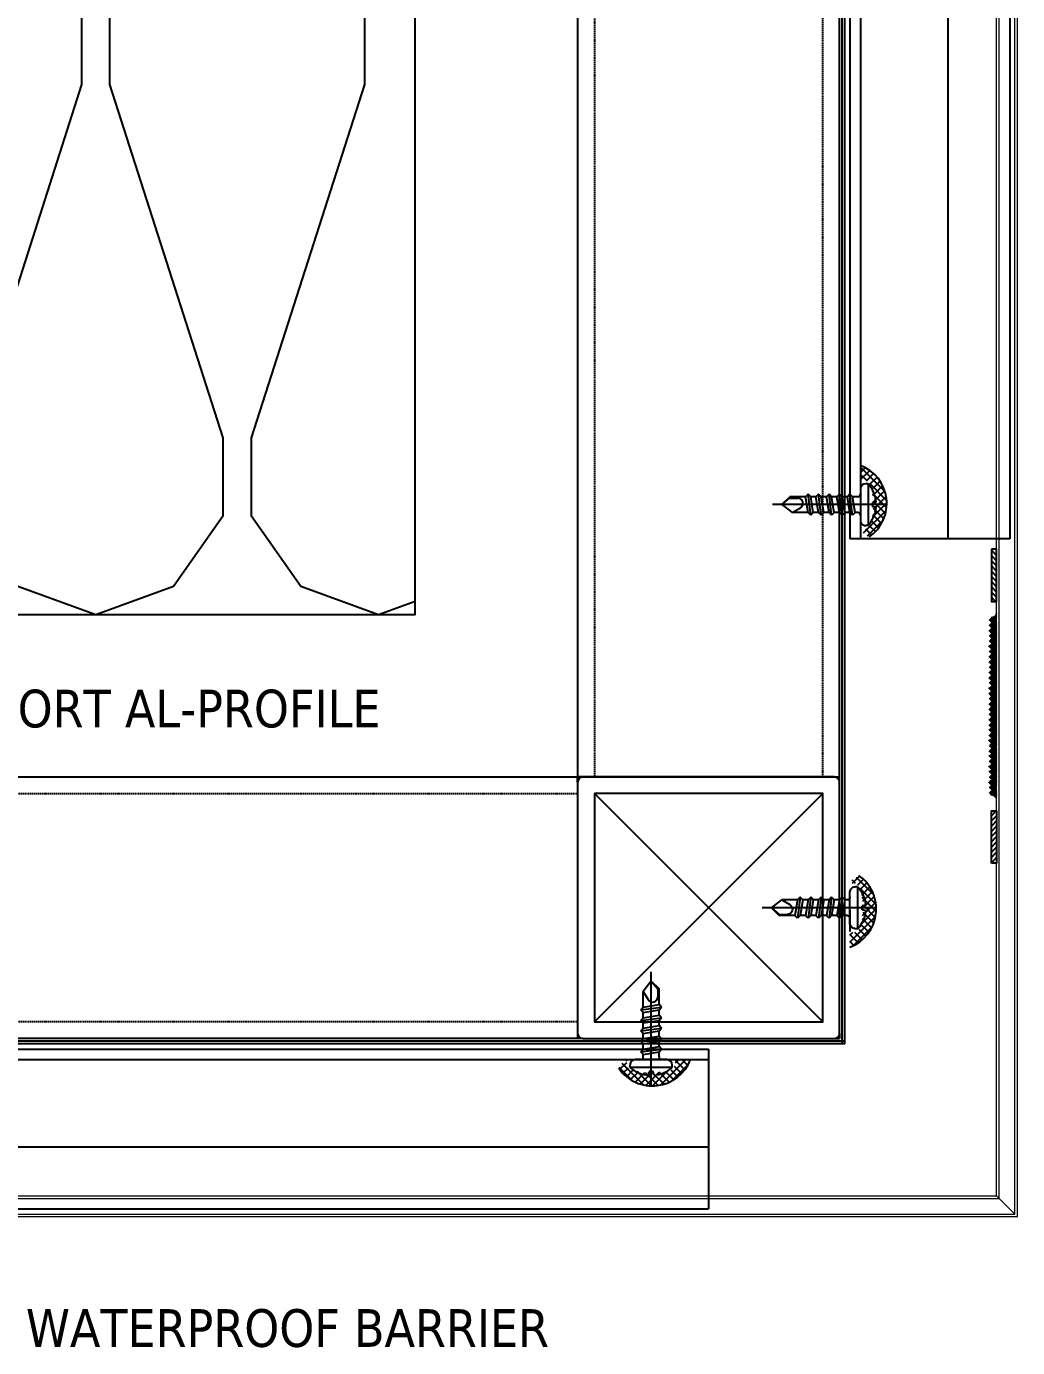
# Model space of a CAD drawing. Header units: millimetres. Extents: x 7297 to 60227, y -7497 to 19324.
# Drawn here: x 11472.7 to 11662, y 2961.6 to 3214 of the extents above; entities that cross this region are included whole.
import ezdxf

# ---------------------------------------------------------------- set-up
doc = ezdxf.new("R2010")
doc.units = ezdxf.units.MM
doc.linetypes.add('HIDDEN', pattern=[0.375, 0.25, -0.125])
for name, color, linetype in [('NS_AL_MOLD', 7, 'Continuous'), ('NS_CAULKING', 8, 'Continuous'), ('NS_COL_L-GREY', 8, 'Continuous'), ('NS_COL_WHITE', 7, 'Continuous'), ('NS_FRAME', 253, 'Continuous'), ('NS_GASKET_3M', 150, 'Continuous'), ('NS_INSUL', 8, 'Continuous'), ('NS_PIPE_FRAME', 2, 'Continuous'), ('NS_RIVET_SCREW', 1, 'Continuous'), ('NS_TEXT', 2, 'Continuous'), ('NS_WATERPROOF', 150, 'Continuous')]:
    doc.layers.add(name, color=color, linetype=linetype)
doc.layers.add('NS_AL_PANEL', color=32, linetype='Continuous', lineweight=9)

# ---------------------------------------------------------------- blocks, each defined once
blk = doc.blocks.new('n-mid-bar')
blk.add_line((889.29, 1849.78), (885.29, 1849.78))
blk = doc.blocks.new('피스')
for p, q in [((-0.5, 2.98), (-0.4, 2.3)), ((0, 4.99), (0, -16.77)), ((0.5, 2.98), (0.4, 2.3)), ((-4, 1.5), (-4, 1)), ((-4, 1.5), (4, 1.5)), ((-3, 0), (3, 0)), ((-0.4, 2.3), (0.4, 2.3)), ((4, 1.5), (4, 1)), ((2, -1.5), (-2, -2)), ((-1.5, -1.5), (-2, -2)), ((-2, -2), (-1.5, -2.5)), ((-1.5, -0.5), (-1.5, -1.5)), ((1.5, -1), (-1.5, -1.5)), ((1.5, -2), (-1.5, -2.5)), ((-1.5, -2.5), (-1.5, -3.5)), ((1.5, -0.5), (1.5, -1)), ((1.5, -1), (2, -1.5)), ((2, -1.5), (1.5, -2)), ((1.5, -2), (1.5, -3)), ((-1.5, -3.5), (-2, -4)), ((2, -3.5), (-2, -4)), ((-2, -4), (-1.5, -4.5)), ((1.5, -3), (-1.5, -3.5)), ((1.5, -4), (-1.5, -4.5)), ((-1.5, -4.5), (-1.5, -5.5)), ((1.5, -5), (-1.5, -5.5)), ((1.5, -3), (2, -3.5)), ((2, -3.5), (1.5, -4)), ((1.5, -4), (1.5, -5)), ((1.5, -5), (2, -5.5)), ((-1.5, -5.5), (-2, -6)), ((2, -5.5), (-2, -6)), ((-2, -6), (-1.5, -6.5)), ((-1.5, -7.5), (-2, -8)), ((2, -7.5), (-2, -8)), ((1.5, -6), (-1.5, -6.5)), ((-1.5, -6.5), (-1.5, -7.5)), ((1.5, -7), (-1.5, -7.5)), ((2, -5.5), (1.5, -6)), ((1.5, -6), (1.5, -7)), ((1.5, -7), (2, -7.5)), ((2, -7.5), (1.5, -8)), ((-2, -8), (-1.5, -8.5)), ((-1.5, -9.5), (-2, -10)), ((2, -9.5), (-2, -10)), ((-2, -10), (-1.5, -10.5)), ((1.5, -8), (-1.5, -8.5)), ((-1.5, -8.5), (-1.5, -9.5)), ((1.5, -9), (-1.5, -9.5)), ((1.5, -10), (-1.5, -10.5)), ((1.5, -8), (1.5, -9)), ((1.5, -9), (2, -9.5)), ((2, -9.5), (1.5, -10)), ((1.5, -10), (1.5, -13.03)), ((-1.5, -10.5), (-1.5, -13.5)), ((-1.27, -13.54), (-1.27, -11.97)), ((1.5, -13.03), (0.6, -11.47)), ((0, -15), (-1.5, -13.5)), ((0, -15), (-1.27, -13.54)), ((0, -15), (1.5, -13.03))]:
    blk.add_line(p, q)
for centre, radius, start, end in [((0, -3.08), 6.08, 94.7146, 131.1121), ((0, -3.08), 6.08, 48.8879, 85.2854), ((-3, 1), 1, 180, 270), ((-2, -0.5), 0.5, 0, 90), ((2, -0.5), 0.5, 90, 180), ((3, 1), 1, 270, 0), ((-0.27, -11.97), 1, 30.0863, 180)]:
    blk.add_arc(centre, radius, start, end)
blk = doc.blocks.new('N-SCREW')
blk.add_blockref('피스', (17.25, -1.03))
blk = doc.blocks.new('*U98')
for p, q in [((1, 50), (0, 50)), ((0, 49), (0, 50)), ((0, 49), (0, 1)), ((49, 50), (1, 50)), ((49, 50), (50, 50)), ((50, 49), (50, 50)), ((50, 1), (50, 49)), ((3.2, 3.2), (46.8, 46.8)), ((46.8, 3.2), (3.2, 46.8)), ((0, 1), (0, 0)), ((1, 0), (0, 0)), ((50, 1), (50, 0)), ((1, 0), (49, 0)), ((49, 0), (50, 0))]:
    blk.add_line(p, q)
blk.add_lwpolyline([(3.2, 46.8), (3.2, 3.2), (46.8, 3.2), (46.8, 46.8)], close=True)
for centre, start, end in [((1, 49), 90, 180), ((49, 49), 0, 90), ((1, 1), 180, 270), ((49, 1), 270, 0)]:
    blk.add_arc(centre, 1, start, end)
blk = doc.blocks.new('*U181')
blk.add_lwpolyline([(0, 0), (50, 0), (50, 490.88), (0, 490.88)], close=True)
at = {"linetype": 'HIDDEN'}
blk.add_lwpolyline([(3.2, 0), (46.8, 0), (46.8, 490.88), (3.2, 490.88)], close=True, dxfattribs=at)
blk = doc.blocks.new('*U182')
blk.add_lwpolyline([(0, 0), (50, 0), (50, 381.25), (0, 381.25)], close=True)
at = {"linetype": 'HIDDEN'}
blk.add_lwpolyline([(3.2, 0), (46.8, 0), (46.8, 381.25), (3.2, 381.25)], close=True, dxfattribs=at)

msp = doc.modelspace()

# ---------------------------------------------------------------- hatches: boundary and pattern name
at = {"layer": 'NS_CAULKING'}
h = msp.add_hatch(dxfattribs=at)
h.set_pattern_fill('ANSI37', color=256, scale=0.3, style=0, pattern_type=2)
h.set_pattern_definition([(45, (-749956.0974, -86006.9889), (-0.6735192091, 0.6735192091), []), (135, (-749956.0974, -86006.9889), (-0.6735192091, -0.6735192091), [])])
h.paths.add_polyline_path([(11633.64, 3116.43), (11631.98, 3117.68), (11631.98, 3117.94), (11632.61, 3117.94), (11632.63, 3117.94), (11632.66, 3117.94), (11632.69, 3117.94), (11632.72, 3117.95), (11632.75, 3117.95), (11632.78, 3117.95), (11632.81, 3117.95), (11632.84, 3117.96), (11632.87, 3117.96), (11632.9, 3117.97), (11632.93, 3117.98), (11632.97, 3117.98), (11633, 3117.99), (11633.03, 3118), (11633.06, 3118.01), (11633.09, 3118.02), (11633.12, 3118.03), (11633.15, 3118.04), (11633.18, 3118.05), (11633.21, 3118.07), (11633.24, 3118.08), (11633.27, 3118.1), (11633.3, 3118.11), (11633.32, 3118.13), (11633.35, 3118.14), (11633.38, 3118.16), (11633.41, 3118.18), (11633.44, 3118.2), (11633.46, 3118.22), (11633.49, 3118.24), (11633.51, 3118.26), (11633.54, 3118.28), (11633.56, 3118.3), (11633.59, 3118.33), (11633.61, 3118.35), (11633.64, 3118.37), (11633.66, 3118.4), (11633.68, 3118.42), (11633.7, 3118.45), (11633.72, 3118.48), (11633.74, 3118.5), (11633.76, 3118.53), (11633.78, 3118.56), (11633.8, 3118.58), (11633.81, 3118.61), (11633.83, 3118.64), (11633.84, 3118.67), (11633.86, 3118.7), (11633.87, 3118.73), (11633.89, 3118.75), (11633.9, 3118.78), (11633.91, 3118.81), (11633.92, 3118.84), (11633.93, 3118.87), (11633.94, 3118.9), (11633.95, 3118.93), (11633.96, 3118.96), (11633.97, 3118.99), (11633.97, 3119.02), (11633.98, 3119.05), (11633.99, 3119.08), (11633.99, 3119.11), (11633.99, 3119.14), (11634, 3119.16), (11634.11, 3119.58), (11634.21, 3120), (11634.25, 3120.22), (11634.29, 3120.43), (11634.33, 3120.65), (11634.36, 3120.86), (11634.39, 3121.08), (11634.41, 3121.3), (11634.44, 3121.51), (11634.45, 3121.73), (11634.47, 3121.95), (11634.48, 3122.17), (11634.48, 3122.39), (11634.48, 3122.61), (11634.48, 3122.83), (11634.48, 3123.05), (11634.47, 3123.27), (11634.45, 3123.49), (11634.44, 3123.71), (11634.41, 3123.92), (11634.39, 3124.14), (11634.36, 3124.36), (11634.33, 3124.57), (11634.29, 3124.79), (11634.25, 3125), (11634.21, 3125.22), (11634.11, 3125.64), (11634, 3126.06), (11633.99, 3126.08), (11633.99, 3126.11), (11633.99, 3126.14), (11633.98, 3126.17), (11633.97, 3126.2), (11633.97, 3126.23), (11633.96, 3126.25), (11633.95, 3126.28), (11633.94, 3126.31), (11633.94, 3126.34), (11633.93, 3126.37), (11633.92, 3126.4), (11633.9, 3126.43), (11633.89, 3126.45), (11633.88, 3126.48), (11633.87, 3126.51), (11633.85, 3126.54), (11633.84, 3126.57), (11633.82, 3126.59), (11633.81, 3126.62), (11633.79, 3126.65), (11633.77, 3126.67), (11633.75, 3126.7), (11633.74, 3126.73), (11633.72, 3126.75), (11633.7, 3126.78), (11633.68, 3126.8), (11633.65, 3126.82), (11633.63, 3126.85), (11633.61, 3126.87), (11633.59, 3126.89), (11633.56, 3126.92), (11633.54, 3126.94), (11633.52, 3126.96), (11633.49, 3126.98), (11633.47, 3127), (11633.44, 3127.02), (11633.41, 3127.04), (11633.39, 3127.05), (11633.36, 3127.07), (11633.33, 3127.09), (11633.31, 3127.1), (11633.28, 3127.12), (11633.25, 3127.13), (11633.22, 3127.15), (11633.19, 3127.16), (11633.16, 3127.17), (11633.13, 3127.18), (11633.11, 3127.19), (11633.08, 3127.2), (11633.05, 3127.21), (11633.02, 3127.22), (11632.99, 3127.23), (11632.96, 3127.24), (11632.93, 3127.25), (11632.9, 3127.25), (11632.87, 3127.26), (11632.84, 3127.26), (11632.81, 3127.27), (11632.78, 3127.27), (11632.76, 3127.27), (11632.73, 3127.27), (11632.7, 3127.28), (11632.67, 3127.28), (11631.98, 3127.28), (11631.98, 3130.12), (11632.21, 3130.03), (11632.45, 3129.93), (11632.68, 3129.82), (11632.91, 3129.7), (11633.14, 3129.57), (11633.36, 3129.43), (11633.58, 3129.29), (11633.8, 3129.14), (11634.01, 3128.98), (11634.22, 3128.81), (11634.42, 3128.63), (11634.62, 3128.45), (11634.81, 3128.26), (11634.99, 3128.06), (11635.17, 3127.85), (11635.34, 3127.64), (11635.51, 3127.43), (11635.66, 3127.2), (11635.81, 3126.98), (11635.95, 3126.75), (11636.08, 3126.51), (11636.2, 3126.27), (11636.32, 3126.03), (11636.42, 3125.78), (11636.52, 3125.54), (11636.6, 3125.29), (11636.68, 3125.04), (11636.75, 3124.79), (11636.81, 3124.53), (11636.86, 3124.28), (11636.91, 3124.03), (11636.94, 3123.78), (11636.97, 3123.53), (11636.99, 3123.28), (11637, 3123.02), (11637, 3122.76), (11636.99, 3122.5), (11636.98, 3122.24), (11636.95, 3121.97), (11636.92, 3121.71), (11636.87, 3121.45), (11636.82, 3121.19), (11636.76, 3120.92), (11636.69, 3120.66), (11636.61, 3120.41), (11636.52, 3120.15), (11636.42, 3119.9), (11636.32, 3119.65), (11636.2, 3119.4), (11636.08, 3119.16), (11635.95, 3118.93), (11635.81, 3118.69), (11635.66, 3118.47), (11635.5, 3118.25), (11635.34, 3118.04), (11635.17, 3117.83), (11635, 3117.63), (11634.82, 3117.43), (11634.64, 3117.25), (11634.45, 3117.07), (11634.25, 3116.9), (11634.05, 3116.74), (11633.85, 3116.58)], flags=0)
h = msp.add_hatch(dxfattribs=at)
h.set_pattern_fill('ANSI37', color=256, scale=0.3, angle=90, style=0, pattern_type=2)
h.set_pattern_definition([(135, (97970.4773, -747617.5915), (-0.6735192091, -0.6735192091), []), (225, (97970.4773, -747617.5915), (0.6735192091, -0.6735192091), [])])
h.paths.add_polyline_path([(11631.64, 3051.79), (11629.98, 3050.54), (11629.98, 3050.28), (11630.61, 3050.28), (11630.63, 3050.28), (11630.66, 3050.28), (11630.69, 3050.28), (11630.72, 3050.27), (11630.75, 3050.27), (11630.78, 3050.27), (11630.81, 3050.27), (11630.84, 3050.26), (11630.87, 3050.26), (11630.9, 3050.25), (11630.93, 3050.24), (11630.97, 3050.24), (11631, 3050.23), (11631.03, 3050.22), (11631.06, 3050.21), (11631.09, 3050.2), (11631.12, 3050.19), (11631.15, 3050.18), (11631.18, 3050.17), (11631.21, 3050.15), (11631.24, 3050.14), (11631.27, 3050.12), (11631.3, 3050.11), (11631.32, 3050.09), (11631.35, 3050.08), (11631.38, 3050.06), (11631.41, 3050.04), (11631.44, 3050.02), (11631.46, 3050), (11631.49, 3049.98), (11631.51, 3049.96), (11631.54, 3049.94), (11631.56, 3049.92), (11631.59, 3049.89), (11631.61, 3049.87), (11631.64, 3049.84), (11631.66, 3049.82), (11631.68, 3049.8), (11631.7, 3049.77), (11631.72, 3049.74), (11631.74, 3049.72), (11631.76, 3049.69), (11631.78, 3049.66), (11631.8, 3049.64), (11631.81, 3049.61), (11631.83, 3049.58), (11631.84, 3049.55), (11631.86, 3049.52), (11631.87, 3049.49), (11631.89, 3049.47), (11631.9, 3049.44), (11631.91, 3049.41), (11631.92, 3049.38), (11631.93, 3049.35), (11631.94, 3049.32), (11631.95, 3049.29), (11631.96, 3049.26), (11631.97, 3049.23), (11631.97, 3049.2), (11631.98, 3049.17), (11631.99, 3049.14), (11631.99, 3049.11), (11631.99, 3049.08), (11632, 3049.06), (11632.11, 3048.64), (11632.21, 3048.22), (11632.25, 3048), (11632.29, 3047.79), (11632.33, 3047.57), (11632.36, 3047.36), (11632.39, 3047.14), (11632.41, 3046.92), (11632.44, 3046.71), (11632.45, 3046.49), (11632.47, 3046.27), (11632.48, 3046.05), (11632.48, 3045.83), (11632.48, 3045.61), (11632.48, 3045.39), (11632.48, 3045.17), (11632.47, 3044.95), (11632.45, 3044.73), (11632.44, 3044.51), (11632.41, 3044.3), (11632.39, 3044.08), (11632.36, 3043.86), (11632.33, 3043.65), (11632.29, 3043.43), (11632.25, 3043.22), (11632.21, 3043), (11632.11, 3042.58), (11632, 3042.16), (11631.99, 3042.14), (11631.99, 3042.11), (11631.99, 3042.08), (11631.98, 3042.05), (11631.97, 3042.02), (11631.97, 3041.99), (11631.96, 3041.97), (11631.95, 3041.94), (11631.94, 3041.91), (11631.94, 3041.88), (11631.93, 3041.85), (11631.92, 3041.82), (11631.9, 3041.79), (11631.89, 3041.77), (11631.88, 3041.74), (11631.87, 3041.71), (11631.85, 3041.68), (11631.84, 3041.65), (11631.82, 3041.63), (11631.81, 3041.6), (11631.79, 3041.57), (11631.77, 3041.55), (11631.75, 3041.52), (11631.74, 3041.49), (11631.72, 3041.47), (11631.7, 3041.44), (11631.68, 3041.42), (11631.65, 3041.4), (11631.63, 3041.37), (11631.61, 3041.35), (11631.59, 3041.33), (11631.56, 3041.3), (11631.54, 3041.28), (11631.52, 3041.26), (11631.49, 3041.24), (11631.47, 3041.22), (11631.44, 3041.2), (11631.41, 3041.18), (11631.39, 3041.17), (11631.36, 3041.15), (11631.33, 3041.13), (11631.31, 3041.12), (11631.28, 3041.1), (11631.25, 3041.09), (11631.22, 3041.07), (11631.19, 3041.06), (11631.16, 3041.05), (11631.13, 3041.04), (11631.11, 3041.03), (11631.08, 3041.02), (11631.05, 3041.01), (11631.02, 3041), (11630.99, 3040.99), (11630.96, 3040.98), (11630.93, 3040.97), (11630.9, 3040.97), (11630.87, 3040.96), (11630.84, 3040.96), (11630.81, 3040.95), (11630.78, 3040.95), (11630.76, 3040.95), (11630.73, 3040.95), (11630.7, 3040.94), (11630.67, 3040.94), (11629.98, 3040.94), (11629.98, 3038.1), (11630.21, 3038.19), (11630.45, 3038.29), (11630.68, 3038.4), (11630.91, 3038.52), (11631.14, 3038.65), (11631.36, 3038.79), (11631.58, 3038.93), (11631.8, 3039.08), (11632.01, 3039.24), (11632.22, 3039.41), (11632.42, 3039.59), (11632.62, 3039.77), (11632.81, 3039.96), (11632.99, 3040.16), (11633.17, 3040.37), (11633.34, 3040.58), (11633.51, 3040.79), (11633.66, 3041.02), (11633.81, 3041.24), (11633.95, 3041.47), (11634.08, 3041.71), (11634.2, 3041.95), (11634.32, 3042.19), (11634.42, 3042.44), (11634.52, 3042.68), (11634.6, 3042.93), (11634.68, 3043.18), (11634.75, 3043.43), (11634.81, 3043.69), (11634.86, 3043.94), (11634.91, 3044.19), (11634.94, 3044.44), (11634.97, 3044.69), (11634.99, 3044.94), (11635, 3045.2), (11635, 3045.46), (11634.99, 3045.72), (11634.98, 3045.98), (11634.95, 3046.25), (11634.92, 3046.51), (11634.87, 3046.77), (11634.82, 3047.03), (11634.76, 3047.3), (11634.69, 3047.56), (11634.61, 3047.81), (11634.52, 3048.07), (11634.42, 3048.32), (11634.32, 3048.57), (11634.2, 3048.82), (11634.08, 3049.06), (11633.95, 3049.29), (11633.81, 3049.53), (11633.66, 3049.75), (11633.5, 3049.97), (11633.34, 3050.18), (11633.17, 3050.39), (11633, 3050.59), (11632.82, 3050.78), (11632.64, 3050.97), (11632.45, 3051.15), (11632.25, 3051.32), (11632.05, 3051.48), (11631.85, 3051.64)], flags=0)
h = msp.add_hatch(dxfattribs=at)
h.set_pattern_fill('ANSI37', color=256, scale=0.3, angle=90, style=0, pattern_type=2)
h.set_pattern_definition([(135, (100632.1146, -747619.5915), (-0.6735192091, -0.6735192091), []), (225, (100632.1146, -747619.5915), (0.6735192091, -0.6735192091), [])])
h.paths.add_polyline_path([(11585.84, 3014.94), (11587.09, 3016.61), (11587.35, 3016.61), (11587.35, 3015.98), (11587.35, 3015.95), (11587.35, 3015.93), (11587.35, 3015.9), (11587.35, 3015.87), (11587.35, 3015.84), (11587.36, 3015.81), (11587.36, 3015.78), (11587.36, 3015.75), (11587.37, 3015.72), (11587.37, 3015.68), (11587.38, 3015.65), (11587.39, 3015.62), (11587.4, 3015.59), (11587.41, 3015.56), (11587.41, 3015.53), (11587.42, 3015.5), (11587.44, 3015.47), (11587.45, 3015.44), (11587.46, 3015.41), (11587.47, 3015.38), (11587.49, 3015.35), (11587.5, 3015.32), (11587.52, 3015.29), (11587.53, 3015.27), (11587.55, 3015.24), (11587.57, 3015.21), (11587.59, 3015.18), (11587.61, 3015.15), (11587.63, 3015.13), (11587.65, 3015.1), (11587.67, 3015.07), (11587.69, 3015.05), (11587.71, 3015.02), (11587.73, 3015), (11587.76, 3014.98), (11587.78, 3014.95), (11587.81, 3014.93), (11587.83, 3014.91), (11587.86, 3014.89), (11587.88, 3014.87), (11587.91, 3014.85), (11587.93, 3014.83), (11587.96, 3014.81), (11587.99, 3014.79), (11588.02, 3014.78), (11588.05, 3014.76), (11588.07, 3014.74), (11588.1, 3014.73), (11588.13, 3014.72), (11588.16, 3014.7), (11588.19, 3014.69), (11588.22, 3014.68), (11588.25, 3014.67), (11588.28, 3014.66), (11588.31, 3014.65), (11588.34, 3014.64), (11588.37, 3014.63), (11588.4, 3014.62), (11588.42, 3014.62), (11588.45, 3014.61), (11588.48, 3014.6), (11588.51, 3014.6), (11588.54, 3014.59), (11588.57, 3014.59), (11588.99, 3014.48), (11589.41, 3014.38), (11589.62, 3014.34), (11589.84, 3014.3), (11590.05, 3014.26), (11590.27, 3014.23), (11590.48, 3014.2), (11590.7, 3014.17), (11590.92, 3014.15), (11591.14, 3014.14), (11591.36, 3014.12), (11591.58, 3014.11), (11591.8, 3014.11), (11592.02, 3014.11), (11592.24, 3014.11), (11592.45, 3014.11), (11592.67, 3014.12), (11592.89, 3014.14), (11593.11, 3014.15), (11593.33, 3014.17), (11593.55, 3014.2), (11593.76, 3014.23), (11593.98, 3014.26), (11594.2, 3014.3), (11594.41, 3014.34), (11594.62, 3014.38), (11595.04, 3014.48), (11595.46, 3014.59), (11595.49, 3014.59), (11595.52, 3014.6), (11595.55, 3014.6), (11595.57, 3014.61), (11595.6, 3014.61), (11595.63, 3014.62), (11595.66, 3014.63), (11595.69, 3014.64), (11595.72, 3014.64), (11595.75, 3014.65), (11595.77, 3014.66), (11595.8, 3014.67), (11595.83, 3014.68), (11595.86, 3014.7), (11595.89, 3014.71), (11595.92, 3014.72), (11595.94, 3014.74), (11595.97, 3014.75), (11596, 3014.77), (11596.03, 3014.78), (11596.05, 3014.8), (11596.08, 3014.82), (11596.11, 3014.83), (11596.13, 3014.85), (11596.16, 3014.87), (11596.18, 3014.89), (11596.21, 3014.91), (11596.23, 3014.93), (11596.25, 3014.96), (11596.28, 3014.98), (11596.3, 3015), (11596.32, 3015.03), (11596.34, 3015.05), (11596.36, 3015.07), (11596.38, 3015.1), (11596.4, 3015.12), (11596.42, 3015.15), (11596.44, 3015.18), (11596.46, 3015.2), (11596.48, 3015.23), (11596.49, 3015.26), (11596.51, 3015.28), (11596.52, 3015.31), (11596.54, 3015.34), (11596.55, 3015.37), (11596.57, 3015.4), (11596.58, 3015.43), (11596.59, 3015.45), (11596.6, 3015.48), (11596.61, 3015.51), (11596.62, 3015.54), (11596.63, 3015.57), (11596.64, 3015.6), (11596.64, 3015.63), (11596.65, 3015.66), (11596.66, 3015.69), (11596.66, 3015.72), (11596.67, 3015.75), (11596.67, 3015.78), (11596.67, 3015.8), (11596.68, 3015.83), (11596.68, 3015.86), (11596.68, 3015.89), (11596.68, 3015.92), (11596.68, 3016.61), (11599.53, 3016.61), (11599.44, 3016.38), (11599.33, 3016.14), (11599.22, 3015.91), (11599.1, 3015.68), (11598.98, 3015.45), (11598.84, 3015.23), (11598.69, 3015.01), (11598.54, 3014.79), (11598.38, 3014.58), (11598.21, 3014.37), (11598.04, 3014.17), (11597.85, 3013.97), (11597.66, 3013.78), (11597.46, 3013.59), (11597.26, 3013.42), (11597.05, 3013.25), (11596.83, 3013.08), (11596.61, 3012.93), (11596.38, 3012.78), (11596.15, 3012.64), (11595.92, 3012.51), (11595.68, 3012.39), (11595.44, 3012.27), (11595.19, 3012.17), (11594.94, 3012.07), (11594.69, 3011.98), (11594.44, 3011.91), (11594.19, 3011.84), (11593.94, 3011.78), (11593.69, 3011.72), (11593.44, 3011.68), (11593.19, 3011.65), (11592.94, 3011.62), (11592.68, 3011.6), (11592.42, 3011.59), (11592.17, 3011.59), (11591.91, 3011.6), (11591.64, 3011.61), (11591.38, 3011.64), (11591.12, 3011.67), (11590.85, 3011.71), (11590.59, 3011.77), (11590.33, 3011.83), (11590.07, 3011.9), (11589.81, 3011.98), (11589.56, 3012.07), (11589.3, 3012.17), (11589.05, 3012.27), (11588.81, 3012.39), (11588.57, 3012.51), (11588.33, 3012.64), (11588.1, 3012.78), (11587.87, 3012.93), (11587.65, 3013.09), (11587.44, 3013.25), (11587.23, 3013.41), (11587.03, 3013.59), (11586.84, 3013.77), (11586.65, 3013.95), (11586.48, 3014.14), (11586.31, 3014.34), (11586.14, 3014.54), (11585.99, 3014.74)], flags=0)
at = {"layer": 'NS_GASKET_3M'}
h = msp.add_hatch(dxfattribs=at)
h.set_pattern_fill('JIS_WOOD', color=256, angle=90, style=0, pattern_type=2)
h.set_pattern_definition([(135, (15012.49424, 9321.3949), (-0.5, -0.5), [])])
h.paths.add_polyline_path([(11656.98, 3114.11), (11656.98, 3104.11), (11657.98, 3104.11), (11657.98, 3114.11)], flags=0)
h = msp.add_hatch(dxfattribs=at)
h.set_pattern_fill('ANSI31', color=256, angle=90)
h.set_pattern_definition([(135, (11478.55995, 2547.0111), (-0.088388348, -0.088388348), [])])
h.paths.add_polyline_path([(11656.98, 3101.11), (11656.48, 3100.61), (11656.98, 3100.11), (11656.48, 3099.61), (11656.98, 3099.11), (11656.48, 3098.61), (11656.98, 3098.11), (11656.48, 3097.61), (11656.98, 3097.11), (11656.48, 3096.61), (11656.98, 3096.11), (11656.48, 3095.61), (11656.98, 3095.11), (11656.48, 3094.61), (11656.98, 3094.11), (11656.48, 3093.61), (11656.98, 3093.11), (11656.48, 3092.61), (11656.98, 3092.11), (11656.48, 3091.61), (11656.98, 3091.11), (11656.48, 3090.61), (11656.98, 3090.11), (11656.48, 3089.61), (11656.98, 3089.11), (11656.48, 3088.61), (11656.98, 3088.11), (11656.48, 3087.61), (11656.98, 3087.11), (11656.48, 3086.61), (11656.98, 3086.11), (11656.48, 3085.61), (11656.98, 3085.11), (11656.48, 3084.61), (11656.98, 3084.11), (11656.48, 3083.61), (11656.98, 3083.11), (11656.48, 3082.61), (11656.98, 3082.11), (11656.48, 3081.61), (11656.98, 3081.11), (11656.48, 3080.61), (11656.98, 3080.11), (11656.48, 3079.61), (11656.98, 3079.11), (11656.48, 3078.61), (11656.98, 3078.11), (11656.48, 3077.61), (11656.98, 3077.11), (11656.48, 3076.61), (11656.98, 3076.11), (11656.48, 3075.61), (11656.98, 3075.11), (11656.48, 3074.61), (11656.98, 3074.11), (11656.48, 3073.61), (11656.98, 3073.11), (11656.48, 3072.61), (11656.98, 3072.11), (11656.48, 3071.61), (11656.98, 3071.11), (11656.48, 3070.61), (11656.98, 3070.11), (11656.48, 3069.61), (11656.98, 3069.11), (11656.48, 3068.61), (11656.98, 3068.11), (11656.48, 3067.61), (11656.98, 3067.11, -0.414214), (11657.98, 3066.11), (11657.98, 3102.11, -0.414214)])
at = {"layer": 'NS_GASKET_3M', "extrusion": (0, 0, -1)}
h = msp.add_hatch(dxfattribs=at)
h.set_pattern_fill('JIS_WOOD', color=256, angle=-90, style=0, pattern_type=2)
h.set_pattern_definition([(315, (-15012.49424, -4170.2843), (0.5, 0.5), [])])
h.paths.add_polyline_path([(-11656.98, 3054.11), (-11656.98, 3064.11), (-11657.98, 3064.11), (-11657.98, 3054.11)], flags=0)

# ---------------------------------------------------------------- linework, layer by layer
at = {"layer": 'NS_AL_PANEL'}
msp.add_line((11657.98, 2990.61), (11661.48, 2987.11), dxfattribs=at)
for points in [[(11289.98, 2986.61), (11661.98, 2986.61), (11661.98, 3561.49)], [(11289.98, 2987.11), (11661.48, 2987.11), (11661.48, 3561.49)], [(11289.98, 2990.61), (11657.98, 2990.61), (11657.98, 3561.49)], [(11289.98, 2990.11), (11658.48, 2990.11), (11658.48, 3561.49)]]:
    msp.add_lwpolyline(points, dxfattribs=at)
at = {"layer": 'NS_CAULKING'}
for centre, start, end in [((11629.21, 3122.84), 304.7162, 69.1573), ((11627.21, 3045.38), 290.8427, 55.2838), ((11592.25, 3019.38), 214.7162, 339.1573)]:
    msp.add_arc(centre, 7.79, start, end, dxfattribs=at)
at = {"layer": 'NS_COL_L-GREY'}
for p, q in [((11629.98, 3561.49), (11629.98, 3116.11)), ((11631.98, 3561.49), (11631.98, 3116.11)), ((11648.64, 3561.49), (11648.64, 3116.11)), ((11660.48, 3561.49), (11660.48, 3116.11)), ((11660.48, 3116.11), (11629.98, 3116.11)), ((11323.98, 3018.61), (11602.98, 3018.61)), ((11323.98, 3016.61), (11602.98, 3016.61)), ((11323.98, 2999.95), (11602.98, 2999.95)), ((11323.98, 2988.11), (11602.98, 2988.11))]:
    msp.add_line(p, q, dxfattribs=at)
at = {"layer": 'NS_COL_WHITE'}
msp.add_line((11602.98, 3018.61), (11602.98, 2988.11), dxfattribs=at)
at = {"layer": 'NS_GASKET_3M'}
for points in [[(11656.98, 3114.11), (11656.98, 3104.11), (11657.98, 3104.11), (11657.98, 3114.11)], [(11656.98, 3054.11), (11656.98, 3064.11), (11657.98, 3064.11), (11657.98, 3054.11)]]:
    msp.add_lwpolyline(points, close=True, dxfattribs=at)
at = {"layer": 'NS_INSUL'}
for points in [[(11483.28, 3217.71), (11483.28, 3202.86), (11461.68, 3135.36), (11461.68, 3120.51), (11471.13, 3107.01), (11485.98, 3101.61), (11500.83, 3107.01), (11510.28, 3120.51), (11510.28, 3135.36), (11488.68, 3202.86), (11488.68, 3217.71)], [(11537.28, 3217.71), (11537.28, 3202.86), (11515.68, 3135.36), (11515.68, 3120.51), (11525.13, 3107.01), (11539.98, 3101.61), (11546.98, 3104.16)]]:
    msp.add_lwpolyline(points, dxfattribs=at)
at = {"layer": 'NS_WATERPROOF', "ltscale": 3}
for p, q in [((11628.48, 3019.61), (11628.48, 3561.49)), ((11628.98, 3019.61), (11628.98, 3561.49)), ((11628.98, 3020.11), (10994, 3020.11)), ((11628.98, 3019.61), (10994, 3019.61))]:
    msp.add_line(p, q, dxfattribs=at)
at = {"layer": 'NS_WATERPROOF'}
msp.add_lwpolyline([(10994, 3101.61), (11546.98, 3101.61), (11546.98, 3561.49)], dxfattribs=at)

# ---------------------------------------------------------------- block references
at = {"layer": 'NS_AL_MOLD', "rotation": 89.99999999994263}
msp.add_blockref('n-mid-bar', (13479.76, 2155.82), dxfattribs=at)
at = {"layer": 'NS_FRAME'}
msp.add_blockref('*U181', (11577.98, 3070.61), dxfattribs=at)
at = {"layer": 'NS_FRAME', "xscale": -1, "rotation": 270}
msp.add_blockref('*U182', (11196.73, 3020.61), dxfattribs=at)
at = {"layer": 'NS_PIPE_FRAME'}
msp.add_blockref('*U98', (11577.98, 3020.61), dxfattribs=at)
at = {"layer": 'NS_RIVET_SCREW'}
for p, rotation in [((11633.01, 3139.86), 269.9999999999426), ((11609.27, 3015.58), 180)]:
    msp.add_blockref('N-SCREW', p, dxfattribs=dict(at, rotation=rotation))
at = {"layer": 'NS_RIVET_SCREW', "xscale": -1, "rotation": 269.9999999999426}
msp.add_blockref('N-SCREW', (11631.01, 3028.36), dxfattribs=at)

# ---------------------------------------------------------------- texts
at = {"layer": 'NS_TEXT', "char_height": 7.2, "attachment_point": 1, "line_spacing_factor": 0.963855}
for s, insert, width in [('\\pxql;{\\fTahoma|b0|i0|c129|p34;SUPPORT AL-PROFILE}', (11449.22, 3087.27), 118.4981), ('\\fTahoma;WATERPROOF BARRIER', (11472.65, 2968.94), 112.4594)]:
    msp.add_mtext(s, dxfattribs=dict(at, insert=insert, width=width))

doc.saveas('drawing.dxf')
